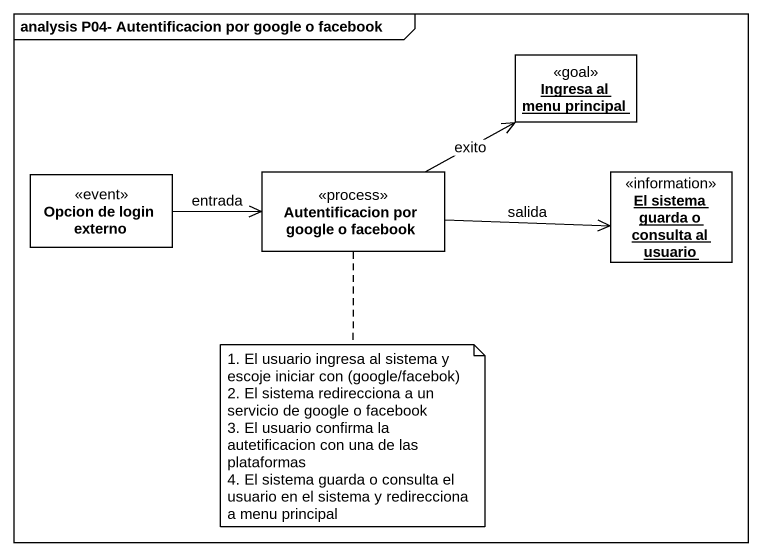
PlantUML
@startuml
mainframe analysis P04- Autentificacion por google o facebook
hide circle
hide empty members
object "Ingresa al menu principal" as Ingresa_al_menu_principal <<goal>>
class "Opcion de login externo" as Opcion_de_login_externo <<event>>
class "Autentificacion por google o facebook" as Autentificacion_por_google <<process>>
object "El sistema guarda o consulta al usuario" as El_sistema_guarda_o <<information>>
Opcion_de_login_externo -right-> Autentificacion_por_google : entrada
Autentificacion_por_google -right-> Ingresa_al_menu_principal : exito
Autentificacion_por_google -right-> El_sistema_guarda_o : salida
note bottom of Autentificacion_por_google
  1. El usuario ingresa al sistema y escoje iniciar con (google/facebok)
  2. El sistema redirecciona a un servicio de google o facebook
  3. El usuario confirma la autetificacion con una de las plataformas
  4. El sistema guarda o consulta el usuario en el sistema y redirecciona a menu principal
end note
@enduml
